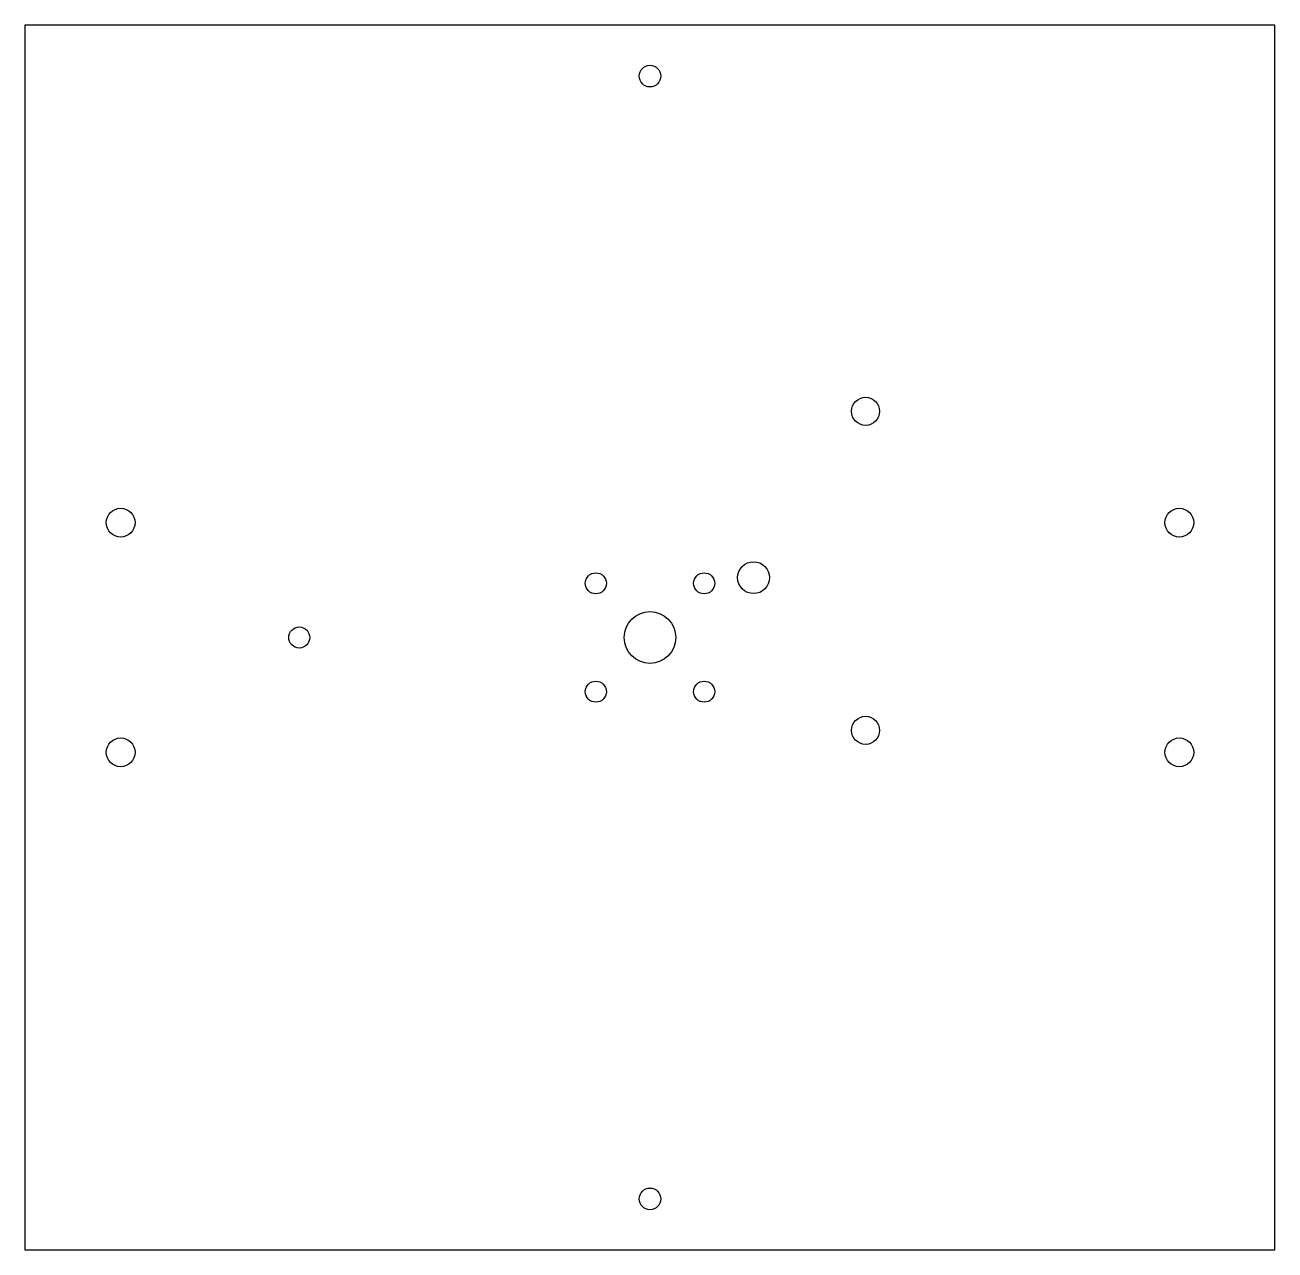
# Model space of a CAD drawing. Header units: millimetres. Extents: x 0 to 196, y 0 to 192.
import ezdxf

# ---------------------------------------------------------------- set-up
doc = ezdxf.new("R2010")
doc.units = ezdxf.units.MM

msp = doc.modelspace()

# ---------------------------------------------------------------- linework, layer by layer
for p, q in [((196, 192), (0, 192)), ((0, 192), (0, 0)), ((196, 0), (196, 192)), ((0, 0), (196, 0))]:
    msp.add_line(p, q)
for centre, radius in [((98, 184), 1.7), ((131.8, 131.45), 2.2), ((15, 114), 2.25), ((181, 114), 2.25), ((114.24, 105.38), 2.5), ((89.51, 104.49), 1.65), ((106.49, 104.49), 1.65), ((98, 96), 4.05), ((43, 96), 1.65), ((89.51, 87.51), 1.65), ((106.49, 87.51), 1.65), ((131.8, 81.45), 2.2), ((15, 78), 2.25), ((181, 78), 2.25), ((98, 8), 1.7)]:
    msp.add_circle(centre, radius)

doc.saveas('drawing.dxf')
